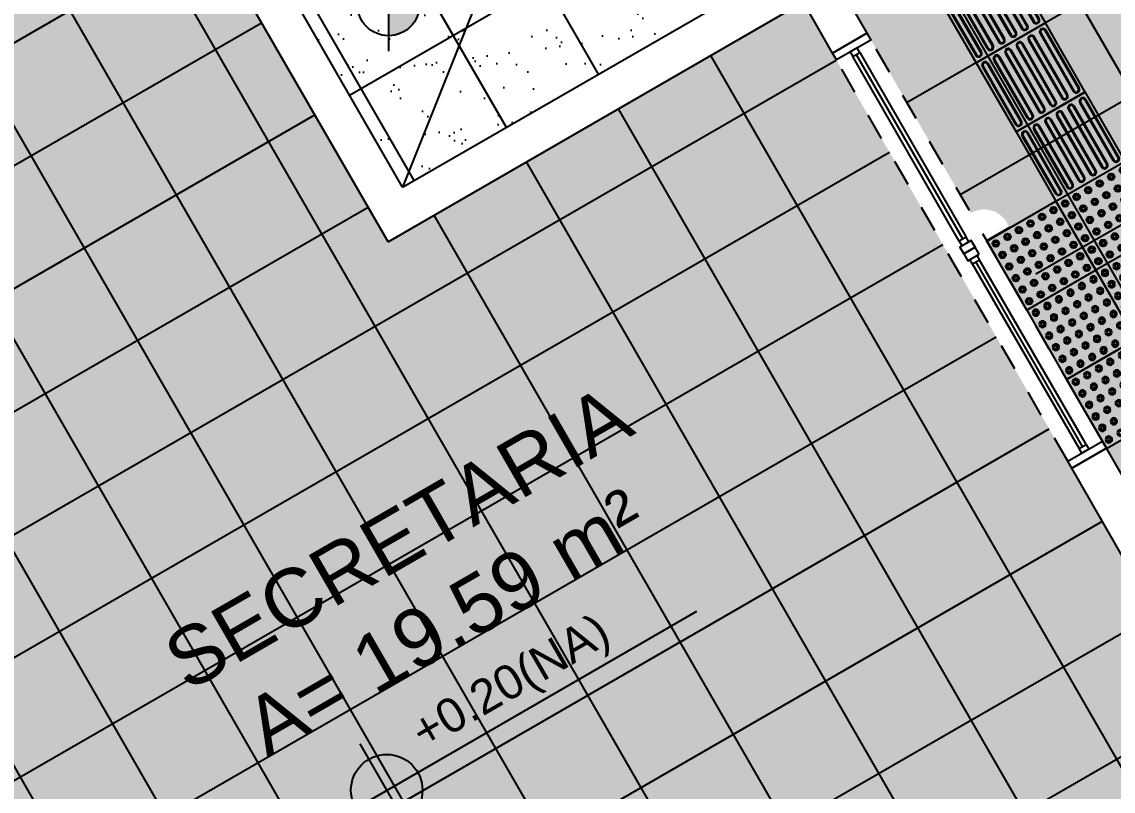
# Model space of a CAD drawing. Header units: millimetres. Extents: x 302 to 436, y 121 to 202.
# Drawn here: x 359.771 to 363.871, y 166.736 to 169.625 of the extents above; entities that cross this region are included whole.
import ezdxf

# ---------------------------------------------------------------- set-up
doc = ezdxf.new("R2010")
doc.units = ezdxf.units.MM
doc.linetypes.add('HIDDEN2', pattern=[0.1875, 0.125, -0.0625])
for name, color, linetype in [('01', 1, 'Continuous'), ('A-JANEL', 3, 'Continuous'), ('A-PARED', 5, 'Continuous'), ('A-PAREDE', 5, 'Continuous'), ('A-PISOS-NIVEL', 1, 'Continuous'), ('A-SOLEIRA', 1, 'Continuous'), ('AR-ALV', 5, 'Continuous'), ('AR-ESQ', 2, 'Continuous'), ('AR-HACH', 252, 'Continuous'), ('ARQ-ALV-CORTE', 5, 'Continuous'), ('ARQ-ESQ-VISTA1', 2, 'Continuous'), ('ARQ-SMB-1_050', 1, 'Continuous'), ('ARQ-SMB-1_100', 1, 'Continuous'), ('ARQ-TXT-1_050', 2, 'Continuous'), ('ARQ_PISOTÁTIL', 8, 'Continuous'), ('HATCH', 13, 'Continuous')]:
    doc.layers.add(name, color=color, linetype=linetype)
doc.styles.add('ESC-50-A20', font='arial.ttf', dxfattribs={"height": 0.1})
pattern_1 = [(37.5, (148.40046, 130.1281), (-0.00640013, 0.1957653), [0, -0.154432, 0, -0.17272, 0, -0.1651]), (7.5, (148.40046, 130.1281), (0.1798093, 0.28673004), [0, -0.083312, 0, -0.139192, 0, -0.05334]), (327.5, (148.2755, 130.1281), (0.31639695, 0.00057487), [0, -0.0508, 0, -0.18288, 0, -0.23876]), (317.5, (148.2755, 130.1281), (0.30542258, 0.08917173), [0, -0.0254, 0, -0.119888, 0, -0.13716])]

# ---------------------------------------------------------------- blocks, each defined once
blk = doc.blocks.new('A$C50E27BFE')
at = {"layer": 'ARQ_PISOTÁTIL'}
h = blk.add_hatch(color=150, dxfattribs=at)
h.dxf.hatch_style = 1
h.paths.add_polyline_path([(0, 0), (0, 0.3), (0.3, 0.3), (0.3, 0)])
at = {"layer": 'ARQ_PISOTÁTIL', "color": 1}
blk.add_lwpolyline([(0, 0), (0, 0.3), (0.3, 0.3), (0.3, 0)], close=True, dxfattribs=at)
at = {"layer": 'ARQ_PISOTÁTIL', "color": 250}
for centre, radius in [((0.025, 0.275), 0.0125), ((0.075, 0.275), 0.0125), ((0.125, 0.275), 0.0125), ((0.175, 0.275), 0.0125), ((0.225, 0.275), 0.0125), ((0.275, 0.275), 0.0125), ((0.025, 0.275), 0.00625), ((0.075, 0.275), 0.00625), ((0.125, 0.275), 0.00625), ((0.175, 0.275), 0.00625), ((0.225, 0.275), 0.00625), ((0.275, 0.275), 0.00625), ((0.025, 0.225), 0.0125), ((0.025, 0.225), 0.00625), ((0.075, 0.225), 0.0125), ((0.075, 0.225), 0.00625), ((0.125, 0.225), 0.0125), ((0.125, 0.225), 0.00625), ((0.175, 0.225), 0.0125), ((0.175, 0.225), 0.00625), ((0.225, 0.225), 0.0125), ((0.225, 0.225), 0.00625), ((0.275, 0.225), 0.0125), ((0.275, 0.225), 0.00625), ((0.025, 0.175), 0.0125), ((0.025, 0.175), 0.00625), ((0.075, 0.175), 0.0125), ((0.075, 0.175), 0.00625), ((0.125, 0.175), 0.0125), ((0.125, 0.175), 0.00625), ((0.175, 0.175), 0.0125), ((0.175, 0.175), 0.00625), ((0.225, 0.175), 0.0125), ((0.225, 0.175), 0.00625), ((0.275, 0.175), 0.0125), ((0.275, 0.175), 0.00625), ((0.025, 0.125), 0.0125), ((0.025, 0.125), 0.00625), ((0.075, 0.125), 0.0125), ((0.075, 0.125), 0.00625), ((0.125, 0.125), 0.0125), ((0.125, 0.125), 0.00625), ((0.175, 0.125), 0.0125), ((0.175, 0.125), 0.00625), ((0.225, 0.125), 0.0125), ((0.225, 0.125), 0.00625), ((0.275, 0.125), 0.0125), ((0.275, 0.125), 0.00625), ((0.025, 0.075), 0.0125), ((0.075, 0.075), 0.0125), ((0.125, 0.075), 0.0125), ((0.175, 0.075), 0.0125), ((0.225, 0.075), 0.0125), ((0.275, 0.075), 0.0125), ((0.025, 0.075), 0.00625), ((0.075, 0.075), 0.00625), ((0.125, 0.075), 0.00625), ((0.175, 0.075), 0.00625), ((0.225, 0.075), 0.00625), ((0.275, 0.075), 0.00625), ((0.025, 0.025), 0.0125), ((0.025, 0.025), 0.00625), ((0.075, 0.025), 0.0125), ((0.075, 0.025), 0.00625), ((0.125, 0.025), 0.0125), ((0.125, 0.025), 0.00625), ((0.175, 0.025), 0.0125), ((0.175, 0.025), 0.00625), ((0.225, 0.025), 0.0125), ((0.225, 0.025), 0.00625), ((0.275, 0.025), 0.0125), ((0.275, 0.025), 0.00625)]:
    blk.add_circle(centre, radius, dxfattribs=at)
blk = doc.blocks.new('A$C0271154C')
at = {"layer": 'ARQ_PISOTÁTIL'}
h = blk.add_hatch(color=152, dxfattribs=at)
h.dxf.hatch_style = 1
h.paths.add_polyline_path([(0.3, 0), (0.3, 0.3), (0, 0.3), (0, 0)])
at = {"layer": 'ARQ_PISOTÁTIL', "color": 1}
blk.add_lwpolyline([(0.3, 0), (0.3, 0.3), (0, 0.3), (0, 0)], close=True, dxfattribs=at)
at = {"layer": 'ARQ_PISOTÁTIL', "color": 250}
for points in [[(0.275, 0.2875), (0.025, 0.2875, 1), (0.025, 0.2625), (0.275, 0.2625, 1)], [(0.275, 0.2845), (0.025, 0.2845, 1), (0.025, 0.2655), (0.275, 0.2655, 1)], [(0.275, 0.2375), (0.025, 0.2375, 1), (0.025, 0.2125), (0.275, 0.2125, 1)], [(0.275, 0.2345), (0.025, 0.2345, 1), (0.025, 0.2155), (0.275, 0.2155, 1)], [(0.275, 0.1875), (0.025, 0.1875, 1), (0.025, 0.1625), (0.275, 0.1625, 1)], [(0.275, 0.1845), (0.025, 0.1845, 1), (0.025, 0.1655), (0.275, 0.1655, 1)], [(0.275, 0.1375), (0.025, 0.1375, 1), (0.025, 0.1125), (0.275, 0.1125, 1)], [(0.275, 0.1345), (0.025, 0.1345, 1), (0.025, 0.1155), (0.275, 0.1155, 1)], [(0.275, 0.0875), (0.025, 0.0875, 1), (0.025, 0.0625), (0.275, 0.0625, 1)], [(0.275, 0.0845), (0.025, 0.0845, 1), (0.025, 0.0655), (0.275, 0.0655, 1)], [(0.275, 0.0375), (0.025, 0.0375, 1), (0.025, 0.0125), (0.275, 0.0125, 1)], [(0.275, 0.0345), (0.025, 0.0345, 1), (0.025, 0.0155), (0.275, 0.0155, 1)]]:
    blk.add_lwpolyline(points, format="xyb", close=True, dxfattribs=at)
blk = doc.blocks.new('FNDE-Nível Planta-1_050')
at = {"linetype": 'Continuous', "ltscale": 0.5}
h = blk.add_hatch(color=251, dxfattribs=at)
h.paths.add_polyline_path([(135.6984, 5.8271), (135.6984, 5.8943, 0.414214), (135.6312, 5.8271)])
h.paths.add_polyline_path([(135.6984, 5.8271), (135.6984, 5.7599, 0.414214), (135.7656, 5.8271)])
at = {"color": 251}
for p, q in [((135.6984, 5.9279), (135.6984, 5.7263)), ((135.5976, 5.8271), (135.7656, 5.8271)), ((135.7656, 5.8271), (136.1984, 5.8271))]:
    blk.add_line(p, q, dxfattribs=at)
blk.add_circle((135.6984, 5.8271), 0.0672, dxfattribs=at)
blk = doc.blocks.new('FNDE-Nível Planta-1_100')
at = {"linetype": 'Continuous', "ltscale": 0.5}
h = blk.add_hatch(color=1, dxfattribs=at)
h.paths.add_polyline_path([(135.6568, 7.8132), (135.6568, 7.9812, 0.414214), (135.4888, 7.8132)])
h.paths.add_polyline_path([(135.6568, 7.8132), (135.6568, 7.6452, 0.414214), (135.8248, 7.8132)])
at = {"color": 1}
for p, q in [((135.6568, 8.0652), (135.6568, 7.5612)), ((135.4048, 7.8132), (135.8248, 7.8132)), ((135.8248, 7.8132), (137.338, 7.8132))]:
    blk.add_line(p, q, dxfattribs=at)
blk.add_circle((135.6568, 7.8132), 0.168, dxfattribs=at)

msp = doc.modelspace()

# ---------------------------------------------------------------- hatches: boundary and pattern name
at = {"layer": 'A-PISOS-NIVEL', "ltscale": 10}
h = msp.add_hatch(dxfattribs=at)
h.set_pattern_fill('AR-SAND', color=256, scale=0.004, style=0)
h.set_pattern_definition(pattern_1)
edge = h.paths.add_edge_path()
edge.add_arc((365.6759, 168.7863), 0.1, 0, 360)
edge = h.paths.add_edge_path()
edge.add_arc((364.3277, 171.1257), 0.1, 0, 360)
edge = h.paths.add_edge_path()
edge.add_arc((368.2787, 170.2863), 0.1, 0, 360)
edge = h.paths.add_edge_path()
edge.add_arc((366.9305, 172.6257), 0.1, 0, 360)
edge = h.paths.add_edge_path()
edge.add_arc((363.7851, 168.1273), 0.1, 299.9781, 389.9781)
edge.add_line((363.8717, 168.1773), (363.4719, 168.8703))
edge.add_arc((363.3853, 168.8203), 0.1, 29.9781, 119.9781)
edge.add_line((363.3354, 168.9069), (359.363, 175.7933))
edge.add_line((359.363, 175.7933), (360.5757, 176.4929))
edge.add_line((360.5757, 176.4929), (360.6756, 176.3196))
edge.add_line((360.6756, 176.3196), (360.8054, 176.3945))
edge.add_line((360.8054, 176.3945), (363.2912, 172.085))
edge.add_line((363.2912, 172.085), (363.1615, 172.0102))
edge.add_line((363.1615, 172.0102), (363.2614, 171.837))
edge.add_line((363.2614, 171.837), (363.3912, 171.9118))
edge.add_line((363.3912, 171.9118), (363.8395, 171.1345))
edge.add_line((363.8395, 171.1345), (367.1706, 173.0577))
edge.add_line((367.1706, 173.0577), (368.7706, 170.2864))
edge.add_line((368.7706, 170.2864), (365.4385, 168.3626))
edge.add_line((365.4385, 168.3626), (365.8895, 167.5807))
edge.add_line((365.8895, 167.5807), (365.7598, 167.5059))
edge.add_line((365.7598, 167.5059), (365.8597, 167.3326))
edge.add_line((365.8597, 167.3326), (365.9894, 167.4075))
edge.add_line((365.9894, 167.4075), (368.4753, 163.098))
edge.add_line((368.4753, 163.098), (368.3455, 163.0232))
edge.add_line((368.3455, 163.0232), (368.4455, 162.85))
edge.add_line((368.4455, 162.85), (367.2328, 162.1504))
edge.add_line((367.2328, 162.1504), (363.835, 168.0407))
h = msp.add_hatch(dxfattribs=at)
h.set_pattern_fill('AR-SAND', color=256, scale=0.004, style=0)
h.set_pattern_definition(pattern_1)
h.paths.add_polyline_path([(365.404, 165.0206), (361.5493, 162.7971), (363.1732, 159.9819), (367.0279, 162.2054)])
h.paths.add_polyline_path([(365.329, 165.1505), (364.5046, 166.5798), (360.6499, 164.3563), (361.4744, 162.927)])
h.paths.add_polyline_path([(363.7051, 167.9657), (363.7056, 167.9661), (363.2059, 168.8323), (363.2054, 168.832), (362.7058, 169.6982), (361.1466, 168.7988), (360.3471, 170.1847), (358.0516, 168.8606), (360.5749, 164.4862), (364.4296, 166.7097)])
h.paths.add_polyline_path([(360.2721, 170.3147), (359.2478, 172.0904), (356.9524, 170.7663), (357.9767, 168.9905)])
h.paths.add_polyline_path([(359.308, 175.5885), (355.4533, 173.3649), (356.8774, 170.8962), (359.3028, 172.2953), (359.6026, 171.7756), (361.0319, 172.6)])
h = msp.add_hatch(dxfattribs=at)
h.set_pattern_fill('AR-SAND', color=256, scale=0.004, style=0)
h.set_pattern_definition(pattern_1)
h.paths.add_polyline_path([(361.2016, 169.0037), (360.477, 170.2597), (361.9063, 171.0841), (362.6308, 169.8281)])

# ---------------------------------------------------------------- linework, layer by layer
at = {"color": 253}
msp.add_line((361.8819, 170.7093), (361.2016, 169.0037), dxfattribs=at)
at = {"layer": '01'}
for points in [[(363.2927, 168.8015), (362.8927, 169.4944)], [(362.9187, 169.5094), (363.3187, 168.8165)], [(363.3427, 168.7149), (363.7427, 168.0221)], [(363.7687, 168.0371), (363.3687, 168.7299)]]:
    msp.add_lwpolyline(points, dxfattribs=at)
at = {"layer": 'A-JANEL'}
msp.add_line((363.8457, 168.0238), (363.7158, 167.9488), dxfattribs=at)
msp.add_line((363.8457, 168.0238), (363.7158, 167.9488), dxfattribs=at)
at = {"layer": 'A-PARED'}
msp.add_line((362.8158, 169.5077), (362.9457, 169.5827), dxfattribs=at)
msp.add_line((362.8158, 169.5077), (362.9457, 169.5827), dxfattribs=at)
at = {"layer": 'A-PAREDE'}
for p, q in [((361.2016, 169.0037), (360.477, 170.2597)), ((361.1466, 168.7988), (360.3471, 170.1847)), ((362.7108, 169.9897), (362.9457, 169.5827)), ((361.2016, 169.0037), (362.6308, 169.8281)), ((361.1466, 168.7988), (362.7058, 169.6982)), ((362.7058, 169.6982), (362.8155, 169.5075)), ((362.9457, 169.5827), (362.8158, 169.5077)), ((362.9457, 169.5827), (362.8158, 169.5077)), ((363.8457, 168.0238), (363.7158, 167.9488)), ((363.8457, 168.0238), (363.7158, 167.9488)), ((363.8457, 168.0238), (363.7158, 167.9488)), ((364.0599, 167.6509), (363.835, 168.0407)), ((363.9299, 167.5759), (363.7051, 167.9657))]:
    msp.add_line(p, q, dxfattribs=at)
at = {"layer": 'A-SOLEIRA'}
msp.add_line((363.0631, 169.3793), (363.0631, 169.3793), dxfattribs=at)
at = {"layer": 'AR-ALV'}
for p, q in [((362.8158, 169.5077), (362.9457, 169.5827)), ((363.7158, 167.9488), (363.8457, 168.0238))]:
    msp.add_line(p, q, dxfattribs=at)
msp.add_lwpolyline([(363.8457, 168.0238), (363.7158, 167.9488)], close=True, dxfattribs=at)
at = {"layer": 'AR-ESQ'}
for points in [[(362.8308, 169.4817), (362.8158, 169.5077), (362.9457, 169.5827), (362.9607, 169.5567)], [(363.7158, 167.9488), (363.7008, 167.9748), (363.8307, 168.0498), (363.8457, 168.0238)]]:
    msp.add_lwpolyline(points, close=True, dxfattribs=at)
for points in [[(362.8785, 169.5092), (362.8785, 169.5092), (362.8957, 169.5192)], [(362.9057, 169.5019), (363.3057, 168.809)], [(363.7557, 168.0296), (363.3557, 168.7224)]]:
    msp.add_lwpolyline(points, dxfattribs=at)
at = {"layer": 'AR-HACH'}
for p, q in [((360.0125, 176.168), (367.8822, 162.5251)), ((359.666, 175.9681), (367.5358, 162.3252)), ((367.7738, 172.0197), (363.0962, 169.3215)), ((367.9737, 171.6732), (363.2961, 168.975)), ((368.1735, 171.3267), (363.5798, 168.6769)), ((368.3734, 170.9802), (363.7797, 168.3304)), ((361.9378, 169.4284), (361.2133, 170.6844)), ((361.5913, 169.2285), (360.8668, 170.4845)), ((361.2449, 169.0286), (360.5203, 170.2847)), ((361.0017, 169.3501), (362.4309, 170.1746)), ((362.6972, 165.7104), (360.1739, 170.0848)), ((358.1765, 168.644), (360.472, 169.9682)), ((362.3507, 165.5105), (359.8274, 169.8849)), ((362.0042, 165.3107), (359.4809, 169.6851)), ((358.3764, 168.2976), (360.6719, 169.6217)), ((361.6577, 165.1108), (359.1344, 169.4852)), ((364.0831, 166.5099), (362.3593, 169.4983)), ((358.976, 167.2581), (362.8307, 169.4816)), ((361.3112, 164.9109), (358.7879, 169.2853)), ((363.7366, 166.31), (362.0128, 169.2984)), ((358.5763, 167.9511), (360.8718, 169.2752)), ((359.1759, 166.9116), (363.0305, 169.1351)), ((360.9647, 164.7111), (358.4414, 169.0855)), ((363.3902, 166.1101), (361.6663, 169.0986)), ((358.7761, 167.6046), (361.0716, 168.9287)), ((363.0437, 165.9103), (361.3198, 168.8987)), ((359.3757, 166.5651), (363.2308, 168.7889)), ((359.5756, 166.2186), (363.4308, 168.4424)), ((359.7755, 165.8722), (363.6308, 168.096)), ((359.9753, 165.5257), (363.83, 167.7492)), ((360.1752, 165.1792), (364.0299, 167.4027)), ((360.3751, 164.8327), (364.2297, 167.0562))]:
    msp.add_line(p, q, dxfattribs=at)
at = {"layer": 'ARQ-ALV-CORTE'}
for p, q in [((362.9457, 169.5827), (362.8158, 169.5077)), ((362.8158, 169.5077), (362.9457, 169.5827)), ((363.7008, 167.9748), (363.8307, 168.0498)), ((363.7008, 167.9748), (363.8307, 168.0498))]:
    msp.add_line(p, q, dxfattribs=at)
msp.add_lwpolyline([(362.9457, 169.5827), (362.8158, 169.5077)], dxfattribs=at)
at = {"layer": 'ARQ-ESQ-VISTA1', "color": 2}
for points in [[(362.9187, 169.5094), (362.9087, 169.5267), (362.8827, 169.5117), (362.8927, 169.4944)], [(363.3287, 168.7992), (363.3187, 168.8165), (363.2927, 168.8015), (363.3027, 168.7842)], [(363.3524, 168.7782), (363.3374, 168.8042), (363.2941, 168.7792), (363.3091, 168.7532)], [(363.3674, 168.7522), (363.3524, 168.7782), (363.3091, 168.7532), (363.3241, 168.7272)], [(363.3587, 168.7472), (363.3687, 168.7299), (363.3427, 168.7149), (363.3327, 168.7322)], [(363.7687, 168.0371), (363.7787, 168.0198), (363.7527, 168.0048), (363.7427, 168.0221)]]:
    msp.add_lwpolyline(points, close=True, dxfattribs=at)
at = {"layer": 'HATCH', "color": 251, "linetype": 'HIDDEN2', "ltscale": 0.08}
for p, q in [((363.8307, 168.0498), (362.9607, 169.5567)), ((363.7008, 167.9748), (362.8308, 169.4817))]:
    msp.add_line(p, q, dxfattribs=at)
at = {"layer": 'HATCH', "linetype": 'HIDDEN2', "ltscale": 0.08}
msp.add_line((363.3957, 168.8032), (363.5689, 168.9032), dxfattribs=at)

# ---------------------------------------------------------------- block references
at = {"layer": 'ARQ-SMB-1_050', "xscale": 1.744902699460135, "yscale": 1.744902699460135, "zscale": 1.744902699460135}
msp.add_blockref('FNDE-Nível Planta-1_050', (124.3679, 159.5224), dxfattribs=at)
at = {"layer": 'ARQ-SMB-1_100', "xscale": 0.8, "yscale": 0.8, "zscale": 0.8, "rotation": 30.00000000000656}
msp.add_blockref('FNDE-Nível Planta-1_100', (270.2812, 107.0632), dxfattribs=at)
at = {"layer": 'ARQ_PISOTÁTIL', "ltscale": 10}
for name, p, rotation in [('A$C0271154C', (363.6159, 169.6213), 119.9780684452372), ('A$C0271154C', (363.7658, 169.3614), 119.9780684452372), ('A$C0271154C', (363.9157, 169.1016), 119.9780684452372), ('A$C50E27BFE', (363.6559, 168.9517), 299.9780684452372), ('A$C50E27BFE', (363.396, 168.8018), 299.9780684452372)]:
    msp.add_blockref(name, p, dxfattribs=dict(at, rotation=rotation))
at = {"layer": 'ARQ_PISOTÁTIL', "ltscale": 10, "xscale": -1, "rotation": 119.9780684452372}
for p in [(364.0657, 168.8417), (363.8058, 168.6918), (363.9557, 168.432)]:
    msp.add_blockref('A$C50E27BFE', p, dxfattribs=at)

# ---------------------------------------------------------------- texts
at = {"layer": 'ARQ-SMB-1_100', "style": 'ESC-50-A20'}
msp.add_attdef('+0.20(NA)', (361.282, 166.889), 'NA', height=0.128, rotation=30, dxfattribs=at)
at = {"layer": 'ARQ-TXT-1_050', "insert": (359.6236, 166.9144), "char_height": 0.218453, "attachment_point": 1, "rotation": 30, "style": 'ESC-50-A20'}
msp.add_mtext_dynamic_manual_height_columns('\\pi0.76282;SECRETARIA  \\P\\pi0.89834;A= 19.59 m²', width=3.278514, gutter_width=1, heights=[0], dxfattribs=at)

doc.saveas('drawing.dxf')
